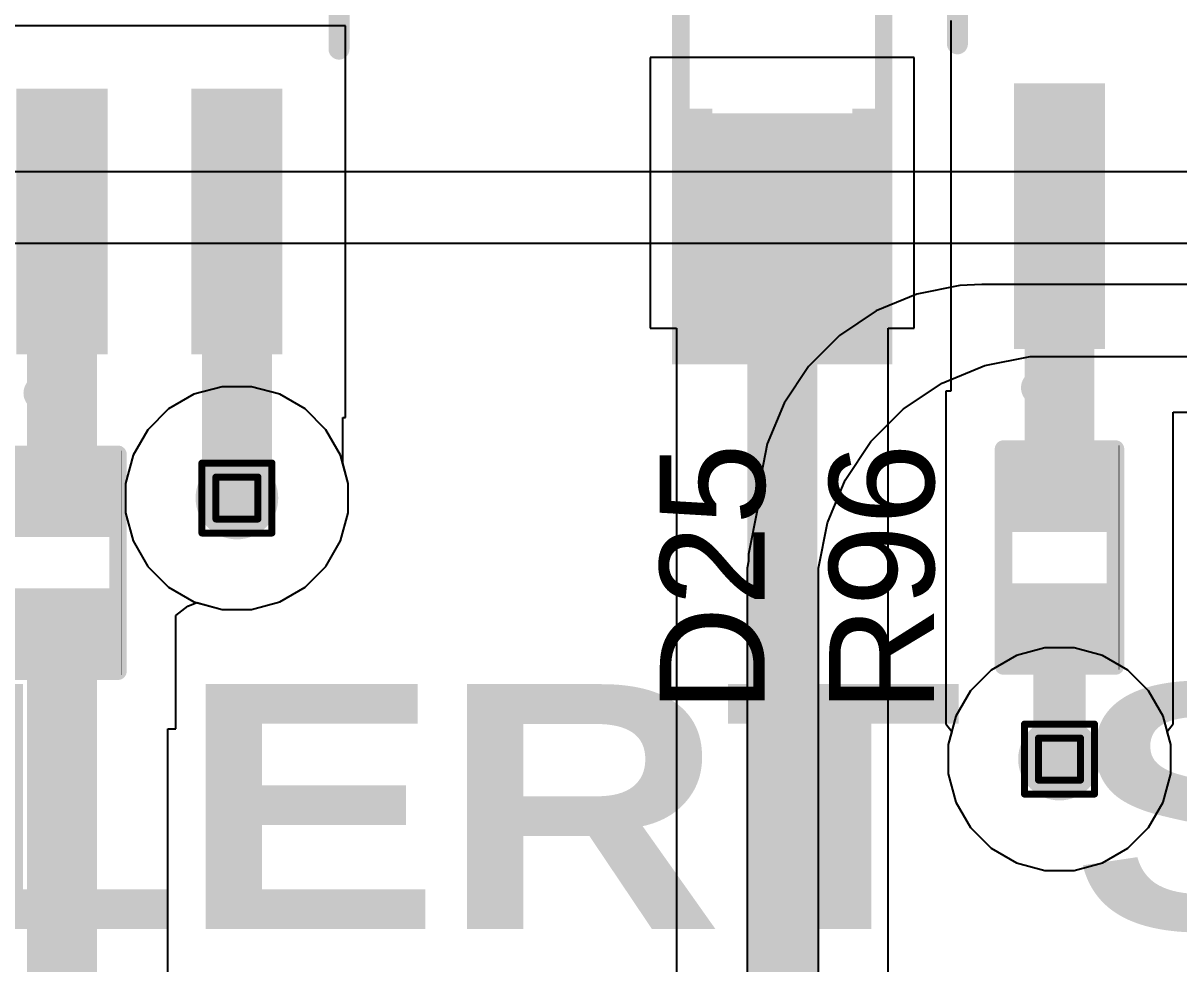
# Model space of a CAD drawing. Header units: inches. Extents: x -5 to 230, y -4 to 159.
# Drawn here: x 17.09 to 25.48, y 3.21 to 10.04 of the extents above; entities that cross this region are included whole.
import ezdxf

# ---------------------------------------------------------------- set-up
doc = ezdxf.new("R2010")
doc.units = ezdxf.units.IN
for name, color, linetype in [('Bottom Layer', 5, 'Continuous'), ('Drill Drawing', 1, 'Continuous'), ('Layer 1', 16, 'Continuous'), ('Layer 2', 76, 'Continuous'), ('Top Layer', 1, 'Continuous'), ('Top Overlay', 2, 'Continuous'), ('Top Paste', 8, 'Continuous'), ('Top Solder', 216, 'Continuous'), ('Via Holes', 16, 'Continuous')]:
    doc.layers.add(name, color=color, linetype=linetype)
doc.styles.add('Arial', font='', dxfattribs={"height": 0.2})
doc.styles.add('Arial Black_Bold', font='', dxfattribs={"height": 0.2})
doc.styles.get('Arial').set_extended_font_data('Arial')
doc.styles.get('Arial Black_Bold').set_extended_font_data('Arial Black', bold=True)

# ---------------------------------------------------------------- blocks, each defined once
blk = doc.blocks.new('SOIC_4_175____51')
at = {"layer": 'Top Layer'}
for points in [[(-2.31, 0.915), (-2.31, 0.355), (-4.137, 0.355), (-4.137, 0.915)], [(4.137, 0.915), (4.137, 0.355), (2.31, 0.355), (2.31, 0.915)], [(-2.31, -0.355), (-2.31, -0.915), (-4.137, -0.915), (-4.137, -0.355)], [(4.137, -0.355), (4.137, -0.915), (2.31, -0.915), (2.31, -0.355)]]:
    blk.add_hatch(color=1, dxfattribs=at).paths.add_polyline_path(points)
at = {"layer": 'Top Paste'}
for points in [[(-2.31, 0.915), (-2.31, 0.355), (-4.137, 0.355), (-4.137, 0.915)], [(4.137, 0.915), (4.137, 0.355), (2.31, 0.355), (2.31, 0.915)], [(-2.31, -0.355), (-2.31, -0.915), (-4.137, -0.915), (-4.137, -0.355)], [(4.137, -0.355), (4.137, -0.915), (2.31, -0.915), (2.31, -0.355)]]:
    blk.add_hatch(color=8, dxfattribs=at).paths.add_polyline_path(points)
at = {"layer": 'Top Solder'}
for points in [[(-2.2592, 0.9658), (-2.2592, 0.3042), (-4.1878, 0.3042), (-4.1878, 0.9658)], [(4.1878, 0.9658), (4.1878, 0.3042), (2.2592, 0.3042), (2.2592, 0.9658)], [(-2.2592, -0.3042), (-2.2592, -0.9658), (-4.1878, -0.9658), (-4.1878, -0.3042)], [(4.1878, -0.3042), (4.1878, -0.9658), (2.2592, -0.9658), (2.2592, -0.3042)]]:
    blk.add_hatch(color=216, dxfattribs=at).paths.add_polyline_path(points)
at = {"layer": 'Top Overlay'}
for points in [[(-1.9714, 1.3762, 0.1524, 0.1524, 0), (1.9714, 1.3762, 0.1524, 0.1524, 0)], [(-4.4681, 0.7874, 0.254, 0.254, 0), (-4.3411, 0.6604, 0.254, 0.254, 0)], [(-4.4681, 0.7874, 0.254, 0.254, 0), (-4.4681, 0.5334, 0.254, 0.254, 0)], [(-4.3411, 0.6604, 0.254, 0.254, 0), (-4.4681, 0.5334, 0.254, 0.254, 0)], [(-1.9714, -1.3762, 0.1524, 0.1524, 0), (1.9714, -1.3762, 0.1524, 0.1524, 0)]]:
    blk.add_lwpolyline(points, format="xyseb", dxfattribs=at)
for points in [[(-2.0095, 1.3762, 0.0762, 0.0762, 1), (-1.9333, 1.3762, 0.0762, 0.0762, 1)], [(1.9333, 1.3762, 0.0762, 0.0762, 1), (2.0095, 1.3762, 0.0762, 0.0762, 1)], [(-4.5316, 0.7874, 0.127, 0.127, 1), (-4.4046, 0.7874, 0.127, 0.127, 1)], [(-4.5316, 0.7874, 0.127, 0.127, 1), (-4.4046, 0.7874, 0.127, 0.127, 1)], [(-4.4046, 0.6604, 0.127, 0.127, 1), (-4.2776, 0.6604, 0.127, 0.127, 1)], [(-4.4046, 0.6604, 0.127, 0.127, 1), (-4.2776, 0.6604, 0.127, 0.127, 1)], [(-4.5316, 0.5334, 0.127, 0.127, 1), (-4.4046, 0.5334, 0.127, 0.127, 1)], [(-4.5316, 0.5334, 0.127, 0.127, 1), (-4.4046, 0.5334, 0.127, 0.127, 1)], [(-2.0095, -1.3762, 0.0762, 0.0762, 1), (-1.9333, -1.3762, 0.0762, 0.0762, 1)], [(1.9333, -1.3762, 0.0762, 0.0762, 1), (2.0095, -1.3762, 0.0762, 0.0762, 1)]]:
    blk.add_lwpolyline(points, format="xyseb", close=True, dxfattribs=at)
blk = doc.blocks.new('SOIC_4_175____66')
at = {"layer": 'Top Layer'}
for points in [[(-2.31, 0.915), (-2.31, 0.355), (-4.137, 0.355), (-4.137, 0.915)], [(4.137, 0.915), (4.137, 0.355), (2.31, 0.355), (2.31, 0.915)], [(-2.31, -0.355), (-2.31, -0.915), (-4.137, -0.915), (-4.137, -0.355)], [(4.137, -0.355), (4.137, -0.915), (2.31, -0.915), (2.31, -0.355)]]:
    blk.add_hatch(color=1, dxfattribs=at).paths.add_polyline_path(points)
at = {"layer": 'Top Paste'}
for points in [[(-2.31, 0.915), (-2.31, 0.355), (-4.137, 0.355), (-4.137, 0.915)], [(4.137, 0.915), (4.137, 0.355), (2.31, 0.355), (2.31, 0.915)], [(-2.31, -0.355), (-2.31, -0.915), (-4.137, -0.915), (-4.137, -0.355)], [(4.137, -0.355), (4.137, -0.915), (2.31, -0.915), (2.31, -0.355)]]:
    blk.add_hatch(color=8, dxfattribs=at).paths.add_polyline_path(points)
at = {"layer": 'Top Solder'}
for points in [[(-2.2592, 0.9658), (-2.2592, 0.3042), (-4.1878, 0.3042), (-4.1878, 0.9658)], [(4.1878, 0.9658), (4.1878, 0.3042), (2.2592, 0.3042), (2.2592, 0.9658)], [(-2.2592, -0.3042), (-2.2592, -0.9658), (-4.1878, -0.9658), (-4.1878, -0.3042)], [(4.1878, -0.3042), (4.1878, -0.9658), (2.2592, -0.9658), (2.2592, -0.3042)]]:
    blk.add_hatch(color=216, dxfattribs=at).paths.add_polyline_path(points)
at = {"layer": 'Top Overlay'}
for points in [[(-1.9714, 1.3762, 0.1524, 0.1524, 0), (1.9714, 1.3762, 0.1524, 0.1524, 0)], [(-4.4681, 0.7874, 0.254, 0.254, 0), (-4.4681, 0.5334, 0.254, 0.254, 0)], [(-4.4681, 0.7874, 0.254, 0.254, 0), (-4.3411, 0.6604, 0.254, 0.254, 0)], [(-4.3411, 0.6604, 0.254, 0.254, 0), (-4.4681, 0.5334, 0.254, 0.254, 0)], [(-1.9714, -1.3762, 0.1524, 0.1524, 0), (1.9714, -1.3762, 0.1524, 0.1524, 0)]]:
    blk.add_lwpolyline(points, format="xyseb", dxfattribs=at)
for points in [[(-2.0095, 1.3762, 0.0762, 0.0762, 1), (-1.9333, 1.3762, 0.0762, 0.0762, 1)], [(1.9333, 1.3762, 0.0762, 0.0762, 1), (2.0095, 1.3762, 0.0762, 0.0762, 1)], [(-4.5316, 0.7874, 0.127, 0.127, 1), (-4.4046, 0.7874, 0.127, 0.127, 1)], [(-4.5316, 0.7874, 0.127, 0.127, 1), (-4.4046, 0.7874, 0.127, 0.127, 1)], [(-4.4046, 0.6604, 0.127, 0.127, 1), (-4.2776, 0.6604, 0.127, 0.127, 1)], [(-4.4046, 0.6604, 0.127, 0.127, 1), (-4.2776, 0.6604, 0.127, 0.127, 1)], [(-4.5316, 0.5334, 0.127, 0.127, 1), (-4.4046, 0.5334, 0.127, 0.127, 1)], [(-4.5316, 0.5334, 0.127, 0.127, 1), (-4.4046, 0.5334, 0.127, 0.127, 1)], [(-2.0095, -1.3762, 0.0762, 0.0762, 1), (-1.9333, -1.3762, 0.0762, 0.0762, 1)], [(1.9333, -1.3762, 0.0762, 0.0762, 1), (2.0095, -1.3762, 0.0762, 0.0762, 1)]]:
    blk.add_lwpolyline(points, format="xyseb", close=True, dxfattribs=at)
blk = doc.blocks.new('R___0402_84')
at = {"layer": 'Top Layer'}
for points in [[(-0.6985, -0.3175), (-0.6985, 0.3175), (-0.2413, 0.3175), (-0.2413, -0.3175)], [(0.2413, -0.3175), (0.2413, 0.3175), (0.6985, 0.3175), (0.6985, -0.3175)]]:
    blk.add_hatch(color=1, dxfattribs=at).paths.add_polyline_path(points)
at = {"layer": 'Top Paste'}
for points in [[(-0.6985, -0.3175), (-0.6985, 0.3175), (-0.2413, 0.3175), (-0.2413, -0.3175)], [(0.2413, -0.3175), (0.2413, 0.3175), (0.6985, 0.3175), (0.6985, -0.3175)]]:
    blk.add_hatch(color=8, dxfattribs=at).paths.add_polyline_path(points)
at = {"layer": 'Top Solder'}
for points in [[(-0.7535, -0.3725), (-0.7535, 0.3725), (-0.1863, 0.3725), (-0.1863, -0.3725)], [(0.1863, -0.3725), (0.1863, 0.3725), (0.7535, 0.3725), (0.7535, -0.3725)]]:
    blk.add_hatch(color=216, dxfattribs=at).paths.add_polyline_path(points)
at = {"layer": 'Top Overlay'}
for points in [[(-0.7874, 0.4064, 0.127, 0.127, 0), (0.7874, 0.4064, 0.127, 0.127, 0)], [(-0.7874, 0.4064, 0.127, 0.127, 0), (-0.7874, -0.4064, 0.127, 0.127, 0)], [(0.7874, 0.4064, 0.127, 0.127, 0), (0.7874, -0.4064, 0.127, 0.127, 0)], [(-0.7874, -0.4064, 0.127, 0.127, 0), (0.7874, -0.4064, 0.127, 0.127, 0)], [(-0.8128, -0.4318, 0.00323, 0.00323, 0), (0.8128, -0.4318, 0.00323, 0.00323, 0)]]:
    blk.add_lwpolyline(points, format="xyseb", dxfattribs=at)
for points in [[(-0.8191, 0.4064, 0.0635, 0.0635, 1), (-0.7556, 0.4064, 0.0635, 0.0635, 1)], [(-0.8191, 0.4064, 0.0635, 0.0635, 1), (-0.7556, 0.4064, 0.0635, 0.0635, 1)], [(0.7556, 0.4064, 0.0635, 0.0635, 1), (0.8191, 0.4064, 0.0635, 0.0635, 1)], [(0.7556, 0.4064, 0.0635, 0.0635, 1), (0.8191, 0.4064, 0.0635, 0.0635, 1)], [(-0.8191, -0.4064, 0.0635, 0.0635, 1), (-0.7556, -0.4064, 0.0635, 0.0635, 1)], [(-0.8191, -0.4064, 0.0635, 0.0635, 1), (-0.7556, -0.4064, 0.0635, 0.0635, 1)], [(0.7556, -0.4064, 0.0635, 0.0635, 1), (0.8191, -0.4064, 0.0635, 0.0635, 1)], [(0.7556, -0.4064, 0.0635, 0.0635, 1), (0.8191, -0.4064, 0.0635, 0.0635, 1)], [(-0.8136, -0.4318, 0.00161, 0.00161, 1), (-0.812, -0.4318, 0.00161, 0.00161, 1)], [(0.812, -0.4318, 0.00161, 0.00161, 1), (0.8136, -0.4318, 0.00161, 0.00161, 1)]]:
    blk.add_lwpolyline(points, format="xyseb", close=True, dxfattribs=at)
blk = doc.blocks.new('R___0402_115')
at = {"layer": 'Top Layer'}
for points in [[(-0.6985, -0.3175), (-0.6985, 0.3175), (-0.2413, 0.3175), (-0.2413, -0.3175)], [(0.2413, -0.3175), (0.2413, 0.3175), (0.6985, 0.3175), (0.6985, -0.3175)]]:
    blk.add_hatch(color=1, dxfattribs=at).paths.add_polyline_path(points)
at = {"layer": 'Top Paste'}
for points in [[(-0.6985, -0.3175), (-0.6985, 0.3175), (-0.2413, 0.3175), (-0.2413, -0.3175)], [(0.2413, -0.3175), (0.2413, 0.3175), (0.6985, 0.3175), (0.6985, -0.3175)]]:
    blk.add_hatch(color=8, dxfattribs=at).paths.add_polyline_path(points)
at = {"layer": 'Top Solder'}
for points in [[(-0.7535, -0.3725), (-0.7535, 0.3725), (-0.1863, 0.3725), (-0.1863, -0.3725)], [(0.1863, -0.3725), (0.1863, 0.3725), (0.7535, 0.3725), (0.7535, -0.3725)]]:
    blk.add_hatch(color=216, dxfattribs=at).paths.add_polyline_path(points)
at = {"layer": 'Top Overlay'}
for points in [[(-0.7874, 0.4064, 0.127, 0.127, 0), (0.7874, 0.4064, 0.127, 0.127, 0)], [(-0.7874, 0.4064, 0.127, 0.127, 0), (-0.7874, -0.4064, 0.127, 0.127, 0)], [(0.7874, 0.4064, 0.127, 0.127, 0), (0.7874, -0.4064, 0.127, 0.127, 0)], [(-0.7874, -0.4064, 0.127, 0.127, 0), (0.7874, -0.4064, 0.127, 0.127, 0)], [(-0.8128, -0.4318, 0.00323, 0.00323, 0), (0.8128, -0.4318, 0.00323, 0.00323, 0)]]:
    blk.add_lwpolyline(points, format="xyseb", dxfattribs=at)
for points in [[(-0.8191, 0.4064, 0.0635, 0.0635, 1), (-0.7556, 0.4064, 0.0635, 0.0635, 1)], [(-0.8191, 0.4064, 0.0635, 0.0635, 1), (-0.7556, 0.4064, 0.0635, 0.0635, 1)], [(0.7556, 0.4064, 0.0635, 0.0635, 1), (0.8191, 0.4064, 0.0635, 0.0635, 1)], [(0.7556, 0.4064, 0.0635, 0.0635, 1), (0.8191, 0.4064, 0.0635, 0.0635, 1)], [(-0.8191, -0.4064, 0.0635, 0.0635, 1), (-0.7556, -0.4064, 0.0635, 0.0635, 1)], [(-0.8191, -0.4064, 0.0635, 0.0635, 1), (-0.7556, -0.4064, 0.0635, 0.0635, 1)], [(0.7556, -0.4064, 0.0635, 0.0635, 1), (0.8191, -0.4064, 0.0635, 0.0635, 1)], [(0.7556, -0.4064, 0.0635, 0.0635, 1), (0.8191, -0.4064, 0.0635, 0.0635, 1)], [(-0.8136, -0.4318, 0.00161, 0.00161, 1), (-0.812, -0.4318, 0.00161, 0.00161, 1)], [(0.812, -0.4318, 0.00161, 0.00161, 1), (0.8136, -0.4318, 0.00161, 0.00161, 1)]]:
    blk.add_lwpolyline(points, format="xyseb", close=True, dxfattribs=at)
blk = doc.blocks.new('SOD_123_196')
at = {"layer": 'Top Layer'}
for points in [[(-1.1, 0.45), (-1.1, -0.45), (-2.05, -0.45), (-2.05, 0.45)], [(2.05, 0.45), (2.05, -0.45), (1.1, -0.45), (1.1, 0.45)]]:
    blk.add_hatch(color=1, dxfattribs=at).paths.add_polyline_path(points)
at = {"layer": 'Top Overlay'}
for points in [[(0.9652, 0.508), (2.8194, 0.508), (2.8194, 0.8), (0.9652, 0.8)], [(2.1198, -0.787), (2.8194, -0.787), (2.8194, 0.7878), (2.1198, 0.7878)], [(0.9652, -0.8), (2.8194, -0.8), (2.8194, -0.508), (0.9652, -0.508)]]:
    blk.add_hatch(color=2, dxfattribs=at).paths.add_polyline_path(points)
at = {"layer": 'Top Paste'}
for points in [[(-1.1, 0.45), (-1.1, -0.45), (-2.05, -0.45), (-2.05, 0.45)], [(2.05, 0.45), (2.05, -0.45), (1.1, -0.45), (1.1, 0.45)]]:
    blk.add_hatch(color=8, dxfattribs=at).paths.add_polyline_path(points)
at = {"layer": 'Top Solder'}
for points in [[(-0.9984, 0.5516), (-0.9984, -0.5516), (-2.1516, -0.5516), (-2.1516, 0.5516)], [(2.1516, 0.5516), (2.1516, -0.5516), (0.9984, -0.5516), (0.9984, 0.5516)]]:
    blk.add_hatch(color=216, dxfattribs=at).paths.add_polyline_path(points)
at = {"layer": 'Top Overlay'}
for points in [[(0.9652, 0.7366, 0.127, 0.127, 0), (-1.3716, 0.7366, 0.127, 0.127, 0)], [(-1.3716, 0.5842, 0.127, 0.127, 0), (-1.3716, 0.7366, 0.127, 0.127, 0)], [(-1.3716, -0.7366, 0.127, 0.127, 0), (-1.3716, -0.5842, 0.127, 0.127, 0)], [(0.9652, -0.7366, 0.127, 0.127, 0), (-1.3716, -0.7366, 0.127, 0.127, 0)]]:
    blk.add_lwpolyline(points, format="xyseb", dxfattribs=at)
for points in [[(-1.4033, 0.7366, 0.0635, 0.0635, 1), (-1.3398, 0.7366, 0.0635, 0.0635, 1)], [(-1.4033, 0.7366, 0.0635, 0.0635, 1), (-1.3398, 0.7366, 0.0635, 0.0635, 1)], [(0.9335, 0.7366, 0.0635, 0.0635, 1), (0.997, 0.7366, 0.0635, 0.0635, 1)], [(-1.4033, 0.5842, 0.0635, 0.0635, 1), (-1.3398, 0.5842, 0.0635, 0.0635, 1)], [(-1.4033, -0.5842, 0.0635, 0.0635, 1), (-1.3398, -0.5842, 0.0635, 0.0635, 1)], [(-1.4033, -0.7366, 0.0635, 0.0635, 1), (-1.3398, -0.7366, 0.0635, 0.0635, 1)], [(-1.4033, -0.7366, 0.0635, 0.0635, 1), (-1.3398, -0.7366, 0.0635, 0.0635, 1)], [(0.9335, -0.7366, 0.0635, 0.0635, 1), (0.997, -0.7366, 0.0635, 0.0635, 1)]]:
    blk.add_lwpolyline(points, format="xyseb", close=True, dxfattribs=at)

msp = doc.modelspace()

# ---------------------------------------------------------------- hatches: boundary and pattern name
at = {"layer": 'Bottom Layer'}
h = msp.add_hatch(color=5, dxfattribs=at)
edge = h.paths.add_edge_path()
edge.add_arc((18.6375, 6.593), 0.3, 0, 360)
h = msp.add_hatch(color=5, dxfattribs=at)
edge = h.paths.add_edge_path()
edge.add_arc((24.6091, 4.698), 0.3, 0, 360)
at = {"layer": 'Layer 1'}
h = msp.add_hatch(color=16, dxfattribs=at)
edge = h.paths.add_edge_path()
edge.add_arc((18.6375, 6.593), 0.3, 0, 360)
h = msp.add_hatch(color=16, dxfattribs=at)
edge = h.paths.add_edge_path()
edge.add_arc((24.6091, 4.698), 0.3, 0, 360)
at = {"layer": 'Layer 2'}
h = msp.add_hatch(color=76, dxfattribs=at)
edge = h.paths.add_edge_path()
edge.add_arc((18.6375, 6.593), 0.3, 0, 360)
h = msp.add_hatch(color=76, dxfattribs=at)
edge = h.paths.add_edge_path()
edge.add_arc((24.6091, 4.698), 0.3, 0, 360)
at = {"layer": 'Top Layer'}
h = msp.add_hatch(color=1, dxfattribs=at)
edge = h.paths.add_edge_path()
edge.add_arc((18.6375, 6.593), 0.3, 0, 360)
h = msp.add_hatch(color=1, dxfattribs=at)
edge = h.paths.add_edge_path()
edge.add_arc((24.6091, 4.698), 0.3, 0, 360)
at = {"layer": 'Via Holes'}
h = msp.add_hatch(color=7, dxfattribs=at)
edge = h.paths.add_edge_path()
edge.add_arc((18.6375, 6.593), 0.15, 0, 360)
h = msp.add_hatch(color=7, dxfattribs=at)
edge = h.paths.add_edge_path()
edge.add_arc((24.6091, 4.698), 0.15, 0, 360)

# ---------------------------------------------------------------- linework, layer by layer
at = {"layer": 'Bottom Layer'}
for p, q in [((18.5312, 7.401), (18.3257, 7.3459)), ((18.7439, 7.401), (18.5312, 7.401)), ((18.9494, 7.3459), (18.7439, 7.401)), ((18.3257, 7.3459), (18.1414, 7.2396)), ((19.1337, 7.2396), (18.9494, 7.3459)), ((18.1414, 7.2396), (17.991, 7.0891)), ((19.2841, 7.0891), (19.1337, 7.2396)), ((17.991, 7.0891), (17.8846, 6.9049)), ((19.3905, 6.9049), (19.2841, 7.0891)), ((17.8846, 6.9049), (17.8295, 6.6994)), ((19.4455, 6.6994), (19.3905, 6.9049)), ((17.8295, 6.6994), (17.8295, 6.4866)), ((19.4455, 6.4866), (19.4455, 6.6994)), ((17.8295, 6.4866), (17.8846, 6.2811)), ((19.3905, 6.2811), (19.4455, 6.4866)), ((17.8846, 6.2811), (17.991, 6.0969)), ((19.2841, 6.0969), (19.3905, 6.2811)), ((17.991, 6.0969), (18.1414, 5.9464)), ((19.1337, 5.9464), (19.2841, 6.0969)), ((18.1414, 5.9464), (18.3257, 5.8401)), ((18.9494, 5.8401), (19.1337, 5.9464)), ((18.3257, 5.8401), (18.5312, 5.785)), ((18.7439, 5.785), (18.9494, 5.8401)), ((18.5312, 5.785), (18.7439, 5.785)), ((24.5027, 5.506), (24.2972, 5.451)), ((24.7155, 5.506), (24.5027, 5.506)), ((24.921, 5.451), (24.7155, 5.506)), ((24.2972, 5.451), (24.113, 5.3446)), ((25.1052, 5.3446), (24.921, 5.451)), ((24.113, 5.3446), (23.9625, 5.1942)), ((25.2557, 5.1942), (25.1052, 5.3446)), ((23.9625, 5.1942), (23.8562, 5.0099)), ((25.362, 5.0099), (25.2557, 5.1942)), ((23.8562, 5.0099), (23.8011, 4.8044)), ((25.4171, 4.8044), (25.362, 5.0099)), ((23.8011, 4.8044), (23.8011, 4.5917)), ((25.4171, 4.5917), (25.4171, 4.8044)), ((23.8011, 4.5917), (23.8562, 4.3862)), ((25.362, 4.3862), (25.4171, 4.5917)), ((23.8562, 4.3862), (23.9625, 4.2019)), ((25.2557, 4.2019), (25.362, 4.3862)), ((23.9625, 4.2019), (24.113, 4.0515)), ((25.1052, 4.0515), (25.2557, 4.2019)), ((24.113, 4.0515), (24.2972, 3.9451)), ((24.921, 3.9451), (25.1052, 4.0515)), ((24.2972, 3.9451), (24.5027, 3.89)), ((24.7155, 3.89), (24.921, 3.9451)), ((24.5027, 3.89), (24.7155, 3.89))]:
    msp.add_line(p, q, dxfattribs=at)
at = {"layer": 'Drill Drawing'}
for points in [[(18.3835, 6.847, 0.0508, 0.0508, 0), (18.8915, 6.847, 0.0508, 0.0508, 0)], [(18.3835, 6.339, 0.0508, 0.0508, 0), (18.3835, 6.847, 0.0508, 0.0508, 0)], [(18.8915, 6.339, 0.0508, 0.0508, 0), (18.8915, 6.847, 0.0508, 0.0508, 0)], [(18.4851, 6.7454, 0.0508, 0.0508, 0), (18.7899, 6.7454, 0.0508, 0.0508, 0)], [(18.4851, 6.4406, 0.0508, 0.0508, 0), (18.4851, 6.7454, 0.0508, 0.0508, 0)], [(18.7899, 6.4406, 0.0508, 0.0508, 0), (18.7899, 6.7454, 0.0508, 0.0508, 0)], [(18.4851, 6.4406, 0.0508, 0.0508, 0), (18.7899, 6.4406, 0.0508, 0.0508, 0)], [(18.3835, 6.339, 0.0508, 0.0508, 0), (18.8915, 6.339, 0.0508, 0.0508, 0)], [(24.3551, 4.952, 0.0508, 0.0508, 0), (24.8631, 4.952, 0.0508, 0.0508, 0)], [(24.3551, 4.444, 0.0508, 0.0508, 0), (24.3551, 4.952, 0.0508, 0.0508, 0)], [(24.8631, 4.444, 0.0508, 0.0508, 0), (24.8631, 4.952, 0.0508, 0.0508, 0)], [(24.4567, 4.8504, 0.0508, 0.0508, 0), (24.7615, 4.8504, 0.0508, 0.0508, 0)], [(24.4567, 4.5456, 0.0508, 0.0508, 0), (24.4567, 4.8504, 0.0508, 0.0508, 0)], [(24.7615, 4.5456, 0.0508, 0.0508, 0), (24.7615, 4.8504, 0.0508, 0.0508, 0)], [(24.4567, 4.5456, 0.0508, 0.0508, 0), (24.7615, 4.5456, 0.0508, 0.0508, 0)], [(24.3551, 4.444, 0.0508, 0.0508, 0), (24.8631, 4.444, 0.0508, 0.0508, 0)]]:
    msp.add_lwpolyline(points, format="xyseb", dxfattribs=at)
for points in [[(18.3708, 6.847, 0.0254, 0.0254, 1), (18.3962, 6.847, 0.0254, 0.0254, 1)], [(18.3708, 6.847, 0.0254, 0.0254, 1), (18.3962, 6.847, 0.0254, 0.0254, 1)], [(18.8788, 6.847, 0.0254, 0.0254, 1), (18.9042, 6.847, 0.0254, 0.0254, 1)], [(18.8788, 6.847, 0.0254, 0.0254, 1), (18.9042, 6.847, 0.0254, 0.0254, 1)], [(18.4724, 6.7454, 0.0254, 0.0254, 1), (18.4978, 6.7454, 0.0254, 0.0254, 1)], [(18.4724, 6.7454, 0.0254, 0.0254, 1), (18.4978, 6.7454, 0.0254, 0.0254, 1)], [(18.7772, 6.7454, 0.0254, 0.0254, 1), (18.8026, 6.7454, 0.0254, 0.0254, 1)], [(18.7772, 6.7454, 0.0254, 0.0254, 1), (18.8026, 6.7454, 0.0254, 0.0254, 1)], [(18.4724, 6.4406, 0.0254, 0.0254, 1), (18.4978, 6.4406, 0.0254, 0.0254, 1)], [(18.4724, 6.4406, 0.0254, 0.0254, 1), (18.4978, 6.4406, 0.0254, 0.0254, 1)], [(18.7772, 6.4406, 0.0254, 0.0254, 1), (18.8026, 6.4406, 0.0254, 0.0254, 1)], [(18.7772, 6.4406, 0.0254, 0.0254, 1), (18.8026, 6.4406, 0.0254, 0.0254, 1)], [(18.3708, 6.339, 0.0254, 0.0254, 1), (18.3962, 6.339, 0.0254, 0.0254, 1)], [(18.3708, 6.339, 0.0254, 0.0254, 1), (18.3962, 6.339, 0.0254, 0.0254, 1)], [(18.8788, 6.339, 0.0254, 0.0254, 1), (18.9042, 6.339, 0.0254, 0.0254, 1)], [(18.8788, 6.339, 0.0254, 0.0254, 1), (18.9042, 6.339, 0.0254, 0.0254, 1)], [(24.3424, 4.952, 0.0254, 0.0254, 1), (24.3678, 4.952, 0.0254, 0.0254, 1)], [(24.3424, 4.952, 0.0254, 0.0254, 1), (24.3678, 4.952, 0.0254, 0.0254, 1)], [(24.8504, 4.952, 0.0254, 0.0254, 1), (24.8758, 4.952, 0.0254, 0.0254, 1)], [(24.8504, 4.952, 0.0254, 0.0254, 1), (24.8758, 4.952, 0.0254, 0.0254, 1)], [(24.444, 4.8504, 0.0254, 0.0254, 1), (24.4694, 4.8504, 0.0254, 0.0254, 1)], [(24.444, 4.8504, 0.0254, 0.0254, 1), (24.4694, 4.8504, 0.0254, 0.0254, 1)], [(24.7488, 4.8504, 0.0254, 0.0254, 1), (24.7742, 4.8504, 0.0254, 0.0254, 1)], [(24.7488, 4.8504, 0.0254, 0.0254, 1), (24.7742, 4.8504, 0.0254, 0.0254, 1)], [(24.444, 4.5456, 0.0254, 0.0254, 1), (24.4694, 4.5456, 0.0254, 0.0254, 1)], [(24.444, 4.5456, 0.0254, 0.0254, 1), (24.4694, 4.5456, 0.0254, 0.0254, 1)], [(24.7488, 4.5456, 0.0254, 0.0254, 1), (24.7742, 4.5456, 0.0254, 0.0254, 1)], [(24.7488, 4.5456, 0.0254, 0.0254, 1), (24.7742, 4.5456, 0.0254, 0.0254, 1)], [(24.3424, 4.444, 0.0254, 0.0254, 1), (24.3678, 4.444, 0.0254, 0.0254, 1)], [(24.3424, 4.444, 0.0254, 0.0254, 1), (24.3678, 4.444, 0.0254, 0.0254, 1)], [(24.8504, 4.444, 0.0254, 0.0254, 1), (24.8758, 4.444, 0.0254, 0.0254, 1)], [(24.8504, 4.444, 0.0254, 0.0254, 1), (24.8758, 4.444, 0.0254, 0.0254, 1)]]:
    msp.add_lwpolyline(points, format="xyseb", close=True, dxfattribs=at)
at = {"layer": 'Layer 1'}
for p, q in [((69.6916, 8.9619), (-2.982, 8.9619)), ((-2.982, 8.4439), (69.7043, 8.4439)), ((24.5027, 5.506), (24.2972, 5.451)), ((24.7155, 5.506), (24.5027, 5.506)), ((24.921, 5.451), (24.7155, 5.506)), ((24.2972, 5.451), (24.113, 5.3446)), ((25.1052, 5.3446), (24.921, 5.451)), ((24.113, 5.3446), (23.9625, 5.1942)), ((25.2557, 5.1942), (25.1052, 5.3446)), ((23.9625, 5.1942), (23.8562, 5.0099)), ((25.362, 5.0099), (25.2557, 5.1942)), ((23.8562, 5.0099), (23.8011, 4.8044)), ((25.4171, 4.8044), (25.362, 5.0099)), ((23.8011, 4.8044), (23.8011, 4.5917)), ((25.4171, 4.5917), (25.4171, 4.8044)), ((23.8011, 4.5917), (23.8562, 4.3862)), ((25.362, 4.3862), (25.4171, 4.5917)), ((23.8562, 4.3862), (23.9625, 4.2019)), ((25.2557, 4.2019), (25.362, 4.3862)), ((23.9625, 4.2019), (24.113, 4.0515)), ((25.1052, 4.0515), (25.2557, 4.2019)), ((24.113, 4.0515), (24.2972, 3.9451)), ((24.921, 3.9451), (25.1052, 4.0515)), ((24.2972, 3.9451), (24.5027, 3.89)), ((24.7155, 3.89), (24.921, 3.9451)), ((24.5027, 3.89), (24.7155, 3.89))]:
    msp.add_line(p, q, dxfattribs=at)
at = {"layer": 'Layer 2'}
for p, q in [((24.0457, 8.1432), (23.8861, 8.1353)), ((74.7263, 8.1432), (24.0457, 8.1432)), ((23.5731, 8.073), (23.2782, 7.9509)), ((23.8861, 8.1353), (23.5731, 8.073)), ((23.2782, 7.9509), (23.0128, 7.7736)), ((23.0128, 7.7736), (22.787, 7.5478)), ((23.7563, 7.4262), (24.0662, 7.5546)), ((24.0662, 7.5546), (24.3952, 7.62)), ((24.3952, 7.62), (24.5629, 7.62)), ((24.5629, 7.62), (75.057, 7.62)), ((22.787, 7.5478), (22.6097, 7.2824)), ((18.5312, 7.401), (18.3257, 7.3459)), ((18.7439, 7.401), (18.5312, 7.401)), ((18.9494, 7.3459), (18.7439, 7.401)), ((23.4774, 7.2398), (23.7563, 7.4262)), ((18.3257, 7.3459), (18.1414, 7.2396)), ((19.1337, 7.2396), (18.9494, 7.3459)), ((18.1414, 7.2396), (17.991, 7.0891)), ((19.2841, 7.0891), (19.1337, 7.2396)), ((22.6097, 7.2824), (22.4876, 6.9875)), ((23.2402, 7.0026), (23.4774, 7.2398)), ((17.991, 7.0891), (17.8846, 6.9049)), ((19.3905, 6.9049), (19.2841, 7.0891)), ((22.4876, 6.9875), (22.4253, 6.6745)), ((23.0538, 6.7237), (23.2402, 7.0026)), ((17.8846, 6.9049), (17.8295, 6.6994)), ((19.4455, 6.6994), (19.3905, 6.9049)), ((22.9254, 6.4138), (23.0538, 6.7237)), ((17.8295, 6.6994), (17.8295, 6.4866)), ((19.4455, 6.4866), (19.4455, 6.6994)), ((22.4253, 6.6745), (22.4174, 6.5149)), ((17.8295, 6.4866), (17.8846, 6.2811)), ((19.3905, 6.2811), (19.4455, 6.4866)), ((22.4174, 6.5149), (22.352, 6.1859)), ((22.4174, 6.5149), (22.4174, 6.5149)), ((22.86, 6.0848), (22.9254, 6.4138)), ((17.8846, 6.2811), (17.991, 6.0969)), ((19.2841, 6.0969), (19.3905, 6.2811)), ((22.352, 6.1349), (22.342, 6.0848)), ((22.352, 6.1859), (22.352, 6.1349)), ((17.991, 6.0969), (18.1414, 5.9464)), ((19.1337, 5.9464), (19.2841, 6.0969)), ((22.342, 6.0848), (22.342, 5.9171)), ((22.86, 5.9171), (22.86, 6.0848)), ((18.1414, 5.9464), (18.3257, 5.8401)), ((18.9494, 5.8401), (19.1337, 5.9464)), ((22.342, 5.9171), (22.3421, 5.9171)), ((22.3421, 5.9171), (22.342, 5.7496)), ((22.86, 5.7496), (22.86, 5.9171)), ((22.86, 5.9171), (22.86, 5.9171)), ((22.86, 5.9171), (22.86, 5.9171)), ((18.3257, 5.8401), (18.5312, 5.785)), ((18.7439, 5.785), (18.9494, 5.8401)), ((18.5312, 5.785), (18.7439, 5.785)), ((22.342, 5.7496), (22.3421, 0.537)), ((22.86, 0.5352), (22.86, 5.7496))]:
    msp.add_line(p, q, dxfattribs=at)
at = {"layer": 'Top Layer'}
for p, q in [((19.4255, 10.0214), (16.5795, 10.0214)), ((19.4255, 7.1784), (19.4255, 10.0214)), ((23.8211, 10.0595), (23.8211, 7.3677)), ((23.5544, 9.792), (21.6384, 9.792)), ((21.6384, 9.792), (21.6384, 7.826)), ((23.5544, 7.826), (23.5544, 9.792)), ((21.6384, 7.826), (21.8278, 7.826)), ((21.8278, 7.826), (21.8278, 0.3797)), ((23.365, 0.3797), (23.365, 7.826)), ((23.365, 7.826), (23.5544, 7.826)), ((23.8211, 7.3677), (23.7836, 7.3677)), ((23.7836, 7.3677), (23.7836, 5.8945)), ((25.4346, 5.8945), (25.4346, 7.2165)), ((25.4346, 7.2165), (26.6671, 7.2165)), ((19.4061, 6.8465), (19.4061, 7.1784)), ((19.4061, 7.1784), (19.4255, 7.1784)), ((19.4455, 6.6994), (19.4061, 6.8465)), ((19.4455, 6.4866), (19.4455, 6.6994)), ((19.3905, 6.2811), (19.4455, 6.4866)), ((19.2841, 6.0969), (19.3905, 6.2811)), ((19.1337, 5.9464), (19.2841, 6.0969)), ((18.9494, 5.8401), (19.1337, 5.9464)), ((23.7836, 5.8945), (23.7836, 4.9547)), ((25.4346, 4.9547), (25.4346, 5.8945)), ((18.193, 5.7407), (18.2818, 5.8072)), ((18.2818, 5.8072), (18.3454, 5.8348)), ((18.3454, 5.8348), (18.5312, 5.785)), ((18.7439, 5.785), (18.9494, 5.8401)), ((18.193, 4.9166), (18.193, 5.7407)), ((18.5312, 5.785), (18.7439, 5.785)), ((23.7836, 4.9547), (23.7836, 4.9547)), ((23.7836, 4.9547), (23.8264, 4.8989)), ((25.3918, 4.8989), (25.4346, 4.9547)), ((25.4346, 4.9547), (25.4346, 4.9547)), ((18.1361, 0.3797), (18.1361, 4.9166)), ((18.1361, 4.9166), (18.193, 4.9166)), ((23.8264, 4.8989), (23.8011, 4.8044)), ((25.4171, 4.8044), (25.3918, 4.8989)), ((23.8011, 4.8044), (23.8011, 4.5917)), ((25.4171, 4.5917), (25.4171, 4.8044)), ((23.8011, 4.5917), (23.8562, 4.3862)), ((25.362, 4.3862), (25.4171, 4.5917)), ((23.8562, 4.3862), (23.9625, 4.2019)), ((25.2557, 4.2019), (25.362, 4.3862)), ((23.9625, 4.2019), (24.113, 4.0515)), ((25.1052, 4.0515), (25.2557, 4.2019)), ((24.113, 4.0515), (24.2972, 3.9451)), ((24.921, 3.9451), (25.1052, 4.0515)), ((24.2972, 3.9451), (24.5027, 3.89)), ((24.7155, 3.89), (24.921, 3.9451)), ((24.5027, 3.89), (24.7155, 3.89))]:
    msp.add_line(p, q, dxfattribs=at)
for points in [[(22.5964, -1.1913, 0.508, 0.508, 0), (22.5964, 8.7956, 0.508, 0.508, 0)], [(17.3675, 6.6715, 0.508, 0.508, 0), (17.3675, 8.5999, 0.508, 0.508, 0)], [(18.6375, 6.593, 0.508, 0.508, 0), (18.6375, 8.5999, 0.508, 0.508, 0)], [(24.6091, 6.7096, 0.508, 0.508, 0), (24.6091, 8.638, 0.508, 0.508, 0)], [(24.6091, 4.698, 0.381, 0.381, 0), (24.6091, 5.6913, 0.381, 0.381, 0)], [(17.3675, -1.2048, 0.508, 0.508, 0), (17.3675, 5.5887, 0.508, 0.508, 0)]]:
    msp.add_lwpolyline(points, format="xyseb", dxfattribs=at)
for points in [[(22.4694, 8.7956, 0.254, 0.254, 1), (22.7234, 8.7956, 0.254, 0.254, 1)], [(17.2405, 8.5999, 0.254, 0.254, 1), (17.4945, 8.5999, 0.254, 0.254, 1)], [(18.5105, 8.5999, 0.254, 0.254, 1), (18.7645, 8.5999, 0.254, 0.254, 1)], [(24.4821, 8.638, 0.254, 0.254, 1), (24.7361, 8.638, 0.254, 0.254, 1)], [(17.2405, 6.6715, 0.254, 0.254, 1), (17.4945, 6.6715, 0.254, 0.254, 1)], [(24.4821, 6.7096, 0.254, 0.254, 1), (24.7361, 6.7096, 0.254, 0.254, 1)], [(18.5105, 6.593, 0.254, 0.254, 1), (18.7645, 6.593, 0.254, 0.254, 1)], [(24.5139, 5.6913, 0.1905, 0.1905, 1), (24.7044, 5.6913, 0.1905, 0.1905, 1)], [(17.2405, 5.5887, 0.254, 0.254, 1), (17.4945, 5.5887, 0.254, 0.254, 1)], [(24.5139, 4.698, 0.1905, 0.1905, 1), (24.7044, 4.698, 0.1905, 0.1905, 1)]]:
    msp.add_lwpolyline(points, format="xyseb", close=True, dxfattribs=at)

# ---------------------------------------------------------------- block references
for name, p, rotation in [('SOIC_4_175____51', (25.2441, 11.8614), 90), ('SOIC_4_175____66', (18.0025, 11.8233), 90), ('SOD_123_196', (22.5964, 10.384), 270), ('R___0402_115', (17.3675, 6.1231), 90), ('R___0402_84', (24.6091, 6.1612), 90)]:
    msp.add_blockref(name, p, dxfattribs=dict(rotation=rotation))

# ---------------------------------------------------------------- texts
at = {"layer": 'Top Overlay'}
for s, height, rotation, style, p in [('D25', 0.762, 90, 'Arial', (22.4693, 5.0374)), ('R96', 0.762, 90, 'Arial', (23.6987, 5.0374)), ('ALERT SIGNALS', 1.778, 360, 'Arial Black_Bold', (14.4315, 3.4638))]:
    msp.add_text(s, height=height, rotation=rotation, dxfattribs=dict(at, style=style)).set_placement(p)

doc.saveas('drawing.dxf')
